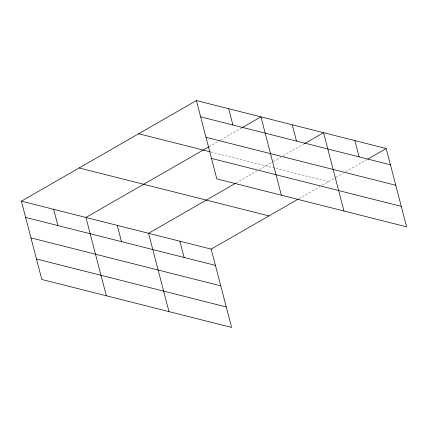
<?xml version="1.0" encoding="UTF-8"?>
<svg xmlns="http://www.w3.org/2000/svg" width="428" height="428" viewBox="0 0 428 428"><rect width="100%" height="100%" fill="white"/><g stroke="black" fill="none" stroke-linecap="round" stroke-linejoin="round"><path stroke-width="0.32" stroke-dasharray="2.14 1.6" d="M208.96 146.745L219.933 140.443M220.511 140.111L241.301 128.159M236.063 182.997L257.233 170.826M259.523 169.509L272.748 161.912M273.326 161.581L280.832 157.263M283.143 155.936L303.934 143.985M299.268 198.49L319.866 186.656M322.156 185.34L335.375 177.738M335.953 177.406L343.465 173.089M345.776 171.762L366.566 159.815M210.854 152.004L328.447 181.723"/><path stroke-width="0.64" d="M21.4 201.155L211.191 249.117L231.596 327.436L41.8 279.473L21.4 201.155L196.404 100.564L386.2 148.527L406.6 226.845L216.809 178.883L196.404 100.564M208.383 147.082L85.932 217.461L106.331 295.78M241.879 127.828L260.936 116.871L281.335 195.189M235.491 183.323L148.564 233.287L168.964 311.605M304.511 143.653L323.568 132.701L343.968 211.02M211.191 249.117L298.123 199.148M367.722 159.152L386.2 148.527M200.641 116.839L390.438 164.796M205.975 137.313L395.772 185.271M138.656 133.761L210.212 151.844M211.475 158.408L401.266 206.371M79.153 167.958L268.945 215.921M25.637 217.424L215.434 265.387M30.971 237.898L220.768 285.861M36.466 258.999L226.262 306.956M354.882 140.614L359.124 156.883M292.249 124.789L296.492 141.058M228.67 108.717L232.907 124.987M179.878 241.199L184.115 257.469M117.245 225.374L121.482 241.643M53.666 209.308L57.903 225.577"/></g></svg>
